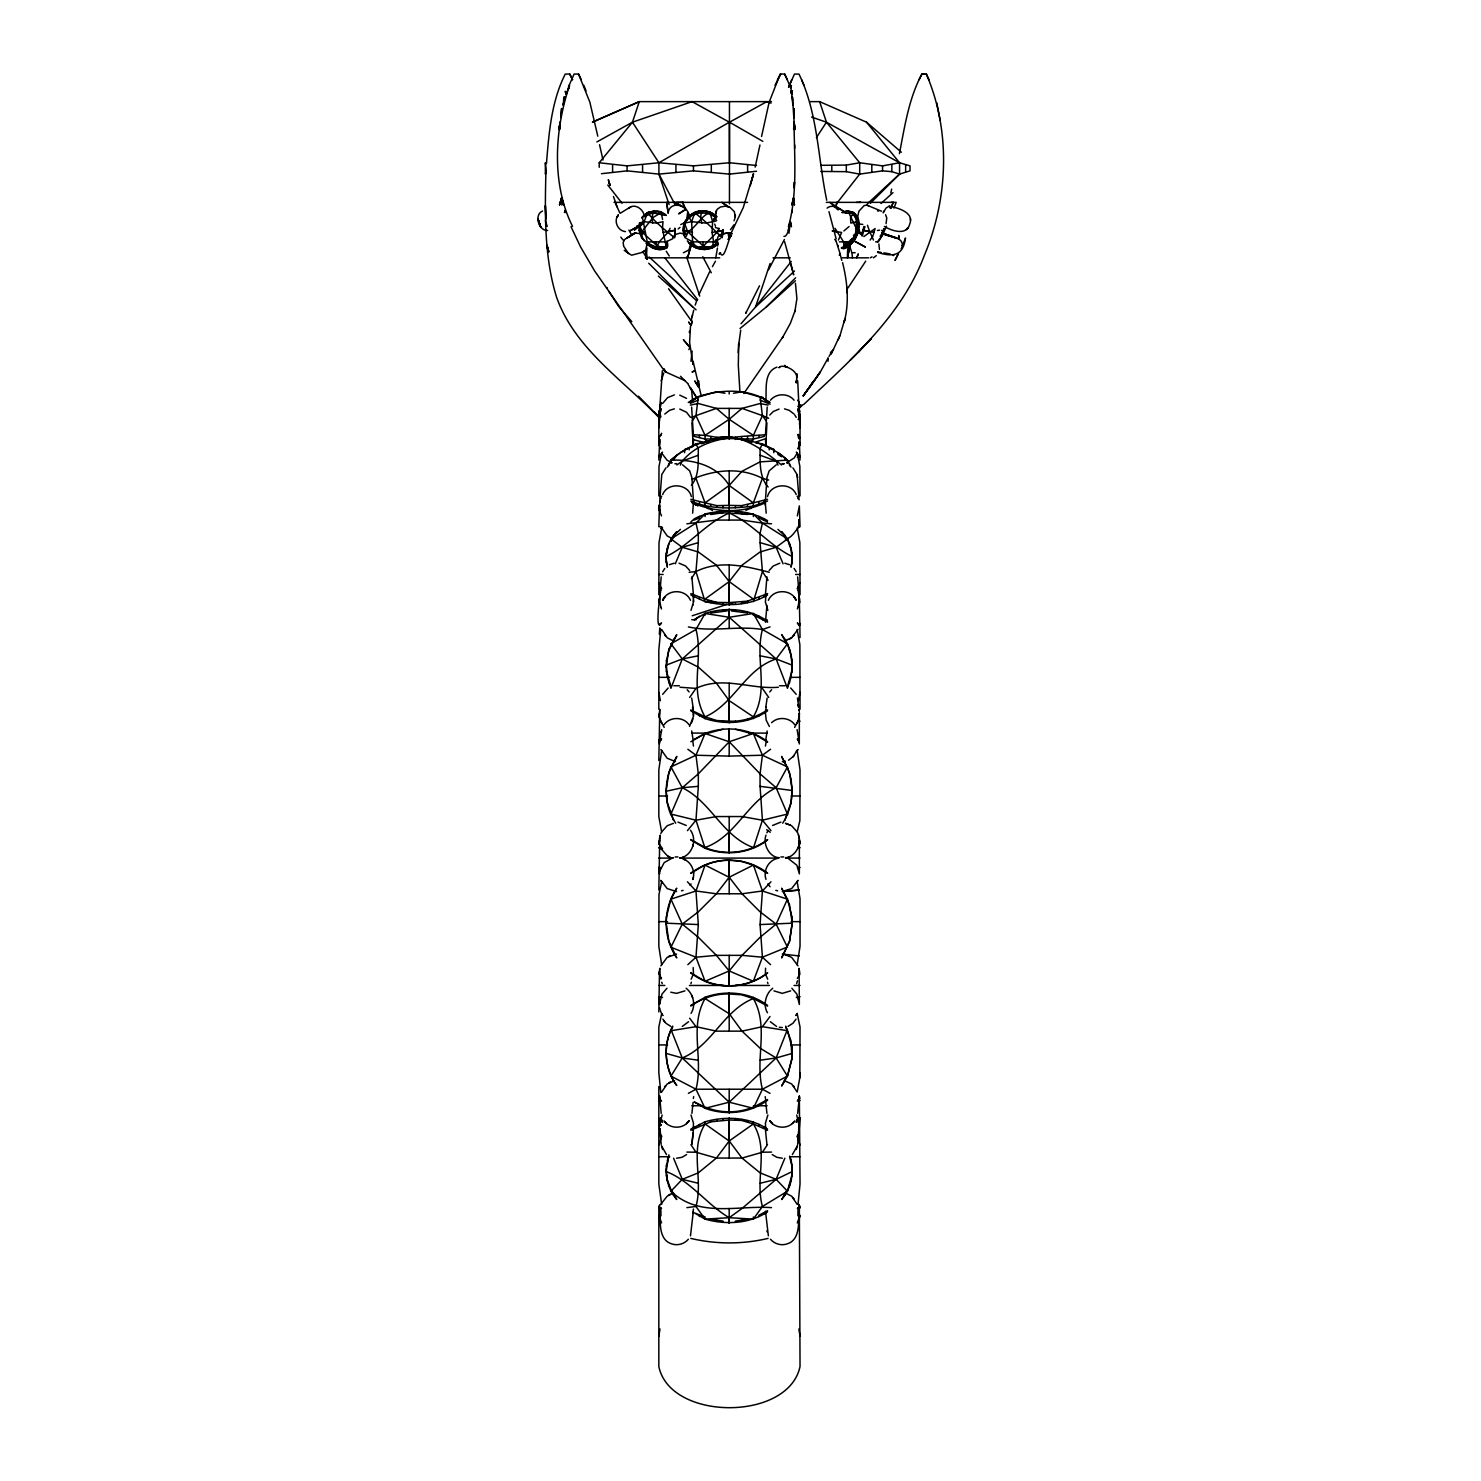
<?xml version="1.0" encoding="UTF-8"?>
<svg xmlns="http://www.w3.org/2000/svg" width="1481" height="1481" viewBox="0 0 1481 1481"><rect width="100%" height="100%" fill="white"/><g stroke="black" fill="none" stroke-linecap="round" stroke-linejoin="round"><path stroke-width="1.5" d="M680.445 452.538L695.977 443.856L698.329 448.595C697.995 460.98 699.754 475.16 691.423 485.305M767.565 621.242C749.571 608.413 725.69 606.766 705.049 613.486L695.977 629.499C703.734 658.712 689.035 689.331 705.049 716.86L705.049 718.6C725.709 725.283 749.571 723.672 767.565 710.824M767.565 520.646C748.757 509.538 725.857 509.149 705.049 514L695.977 523.071L698.329 533.308L698.329 542.638L695.977 571.555L705.049 601.656C725.857 606.47 748.757 606.136 767.565 594.992M767.565 1129.077C749.201 1116.97 725.783 1115.971 705.049 1121.783L705.049 1123.949C689.183 1149.922 703.586 1178.895 695.977 1206.46L705.049 1219.122C725.783 1224.972 749.201 1223.935 767.565 1211.865M767.565 1005.395C749.867 992.048 725.616 989.863 705.049 997.287L705.049 998.546C688.887 1027.092 703.864 1058.896 695.977 1089.22L705.049 1108.306C725.616 1115.748 749.867 1113.545 767.565 1100.198M767.565 873.161C750.256 859.461 724.931 856.185 705.049 865.089L695.977 890.988L698.329 924.57L695.977 957.207L705.049 981.274C725.449 989.715 750.182 986.698 767.565 972.943M767.565 741.777C750.071 728.134 725.523 725.449 705.049 733.484L695.977 755.236L698.329 773.841L698.329 786.337L695.977 820.215L705.049 848.261C725.523 856.277 750.071 853.611 767.565 839.968M729.189 722.876L729.189 683.204M729.189 605.174L729.189 565.187M686.869 523.811L716.397 520.09L729.189 520.072L729.189 471.254M686.869 1152.088L695.977 1152.218L716.397 1158.068L729.189 1158.049L729.189 1117.84M672.707 1026.111C662.599 1044.623 664.599 1068.412 676.761 1085.499C665.784 1072.114 662.562 1047.937 670.93 1030.72L695.977 1026.666L716.397 1031.146L729.189 1031.146L729.189 992.751M753.348 718.6L753.348 716.86C769.361 689.331 754.662 658.712 762.419 629.499L753.348 613.486L729.226 617.262L705.049 613.486L694.145 619.891L699.439 616.189M753.348 601.656L762.419 571.555L760.068 542.638L760.068 533.308L762.419 523.071L753.348 514C733.836 514.629 711.935 508.594 694.145 518.961L690.831 522.015M768.102 487.045C758.846 476.549 760.253 461.702 760.068 448.595L762.419 443.856L773.804 449.502L773.804 452.723M703.179 1106.288L694.145 1101.901L705.049 1108.306L729.17 1102.197L753.348 1108.306L762.419 1089.22C754.532 1058.896 769.509 1027.092 753.348 998.546L753.348 997.287M666.154 922.922L668.857 941.213L676.761 957.911C662.636 937.473 662.766 908.686 676.761 888.193L670.93 899.152L682.26 924.107L698.329 937.306L716.397 955.356L729.17 970.944L753.348 981.274L762.419 957.207L760.068 924.57L762.419 890.988L753.348 864.83M753.348 848.261L762.419 820.215L760.068 786.337L760.068 773.841L762.419 755.236L753.348 733.484L729.226 741.759L698.329 773.841L682.26 787.725L670.93 814.069L673.577 820.159L667.357 802.702L666.154 790.484L668.857 772.767L676.761 756.439M705.049 1219.122L705.049 1216.956L694.145 1212.809L705.049 1219.122L729.17 1217.697L753.348 1219.122L762.419 1206.46C754.81 1178.895 769.213 1149.922 753.348 1123.949L753.348 1121.783M770.12 402.499C749.442 388.133 721.34 389.003 698.329 396.63L695.977 415.624L692.182 420.974M729.448 203.897L729.522 122.201L766.843 101.634L771.101 103.096M729.189 439.209L729.189 408.386M670.93 814.846C664.451 799.629 664.913 782.098 670.93 766.899L695.977 755.236L729.189 756.106L729.189 728.763L729.226 741.759L760.068 773.841L776.137 787.725L787.448 814.069L784.819 820.159L791.039 802.702L792.242 790.484L789.54 772.767L781.635 756.439M670.93 899.152L695.977 890.988L716.397 893.784L729.189 893.765L729.189 860.035M729.189 852.982L729.189 816.549M792.242 922.922L789.54 941.213L781.635 957.911L789.54 941.361L792.242 923.181L789.54 904.761L781.635 888.193L787.448 899.152L776.137 924.107L760.068 937.306L742 955.356L729.17 970.944L729.189 986.087L729.189 955.356M670.93 1029.443L682.26 1057.952L729.17 1102.197L729.189 1112.842L729.189 1089.331M766.214 420.974L762.419 415.624L760.068 396.63L769.009 402.203M760.068 655.805L776.137 658.952L787.448 688.295L791.039 677.298L792.242 665.173L776.137 658.952L729.226 617.262L729.189 609.209L729.17 617.262L682.26 658.952L666.154 665.173L667.357 677.298L670.93 688.295L682.26 658.952L698.329 655.805M668.857 1154.902L666.154 1171.545C690.924 1181.135 706.567 1204.312 729.17 1217.697L729.189 1223.065L729.189 1208.515M799.462 423.048L800.036 427.694L797.704 380.895M666.95 241.273C670.912 251.122 658.379 250.345 652.862 248.123L641.588 237.775L639.107 230.425L639.366 223.094L642.698 239.385M640.958 222.613L644.179 221.687L656.398 223.094L663.044 221.687L662.377 228.574L666.561 248.123L657.305 246.05L652.862 248.123L646.419 243.976L647.234 241.884L642.31 216.874L647.493 212.727C655.565 222.372 664.784 230.055 674.688 237.775L674.984 228.241M701.846 223.094C697.255 206.433 708.714 210.154 716.823 216.485L713.342 219.058M797.907 1215.808L798.018 1208.033L799.351 1206.626L800.036 1366.463C788.67 1421.445 670.19 1421.408 658.823 1366.463L658.823 1208.033L659.785 1204.645M852.075 211.802C860.35 215.523 860.424 226.834 857.277 234.072C855.629 238.867 852.519 243.328 848.354 246.253C844.836 249.326 839.32 249.715 846.503 247.031C861.923 240.755 864.238 204.804 842.115 212.338M687.314 240.811C693.589 250.641 709.621 252.64 718.007 243.976L713.62 241.884L692.627 241.884L685.185 237.775C678.761 225.76 689.017 210.246 702.457 210.894M722.598 230.092C719.655 237.886 728.708 230.277 732.317 233.794M734.058 220.743L735.298 217.022L734.335 211.672L729.985 207.321L725.412 206.118L720.414 207.025L717.045 209.413L714.768 216.67L707.807 213.449L700.532 212.783L692.108 215.263L686.518 220.336L687.462 218.67M715.73 239.774L718.174 243.606L711.75 248.123L703.327 246.05L696.496 248.123L692.627 241.884L691.627 221.687L694.904 212.338M718.748 235.127L722.191 237.386L723.357 230.055M693.015 364.382L693.071 361.29L701.272 396.056M690.461 326.616L689.609 342.426L693.015 364.326M842.152 212.616C847.91 209.136 855.999 212.672 857.129 219.225L858.943 211.172L864.108 205.618L866.866 205.119L881.565 211.228M715.638 217.041L715.841 211.061M735.298 217.022L735.335 215.226M658.823 1118.062L659.489 1126.578L662.118 1114.971M800.036 637.533L799.351 598.602L798.074 607.006M793.816 117.721L794.112 108.576C793.205 147.804 798.925 188.476 788.466 226.76L790.354 221.761L791.428 226.76L790.41 221.761M799.314 743.98L799.351 713.009L798.389 720.173L794.649 727.375M659.748 870.939L659.489 873.901L658.823 867.44L660.97 867.736L658.823 867.44M799.351 713.009L799.222 716.249M800.036 1118.062L798.037 1118.229L796.334 1122.265L798.018 1118.174L800.036 1118.062L799.351 1126.578L796.704 1114.971M652.769 223.094C649.955 209.487 657.934 208.414 666.117 215.226M799.351 598.602L799.018 603.063L799.092 595.269L799.87 602.6M788.725 858.869L796.871 865.256L799.351 873.901L799.351 840.505C799.999 848.613 792.446 857.851 785.467 857.684M784.319 1080.649L791.65 1083.962L797.167 1092.034L799.833 1077.687L800.036 1027.018L797.167 1013.633L795.889 1015.485M799.833 1077.687L800.036 1072.614M791.854 988.253L796.871 994.103L799.351 1004.451L799.092 968.37L799.87 974.294L797.333 978.423M690.998 610.357L693.478 602.027L693.182 595.029M689.554 726.393L693.478 716.249L692.534 707.159M659.156 424.362L658.823 427.694L659.378 423.048M794.186 187.735L794.445 182.107L794.186 187.791M661.97 723.709L659.008 716.785L659.785 709.343L658.823 760.531M693.478 602.027L693.571 599.768M799.351 410.57L800.036 416.735M797.333 515.925L799.351 505.873L800.036 526.736L798.037 526.736M799.222 843.374L799.351 840.505M799.092 1207.274L798.777 1213.513L799.018 1207.367M659.785 407.96L662.34 370.731M660.767 448.947L659.008 445.078L659.785 439.357L658.823 460.036M666.45 916.85L666.154 923.181L698.329 924.57M693.515 715.471L693.571 714.083M786.578 1076.706L781.635 1086.054L787.448 1076.132L791.946 1058.952L791.039 1040.958L785.689 1026.111M659.545 743.98L658.823 739.852M765.844 401.184C766.843 390.206 763.233 372.009 776.988 367.14M788.966 233.258L790.354 221.761M787.448 814.846L791.039 803.054L792.242 790.484L760.068 786.337M666.154 666.913L668.857 649.307L676.761 634.59L668.857 650.326L666.45 661.081M791.946 672.004C793.261 658.823 789.947 645.031 781.635 634.59L786.578 643.754M646.938 247.919L646.401 257.824L645.568 250.196L647.345 242.995L658.138 247.975L667.653 246.124M738.204 352.608L738.741 343.407L738.297 365.252L739.871 390.873M765.492 434.692L767.214 407.016M791.946 1058.952L792.242 1052.158M786.578 1190.724L781.635 1199.536C791.743 1188.04 794.76 1171.064 790.039 1156.587M666.45 1164.807C665.117 1177.136 668.431 1190.169 676.761 1199.536L670.93 1189.058L670.93 1191.224C699.013 1218.085 737.464 1205.201 771.527 1207.644M738.741 343.407L738.63 345.184L740.722 330.152M667.357 567.334C664.191 554.912 667.468 540.732 676.761 531.679L670.93 541.509L670.93 538.936L695.977 523.071M666.45 660.082L666.45 672.004M692.164 351.164L690.961 361.29M791.039 567.334C794.186 554.912 790.947 540.75 781.635 531.679L786.578 539.973M800.036 692.275L798.444 700.68M658.823 416.735L659.545 410.033L659.008 413.44M659.785 499.838L661.766 474.568L665.95 467.811M849.816 244.828L847.502 257.824L850.298 243.069L841.819 248.345M545.915 171.018C544.934 213.079 543.99 256.546 556.56 297.144C573.739 345.943 618.355 376.84 653.51 411.996M659.545 1125.504L659.489 1126.541L659.008 1122.635L660.97 1124.931L659.008 1122.635M765.492 499.838L766.88 478.493M791.946 1176.118L792.242 1169.361M799.018 417.364L799.351 415.143L800.036 419.419L798.037 419.345M799.222 973.924L799.351 971.703L799.018 974.591M693.349 877.437L692.867 879.473C695.57 871.328 691.312 861.664 682.982 858.869L686.11 860.424M856.777 216.485L855.685 232.461L852.39 241.884L850.483 243.606M658.823 425.343L660.359 414.402M658.823 1336.251L659.989 1329.012M693.349 1211.273L690.479 1235.839M792.539 102.8L792.465 97.005L793.816 117.499M692.534 502.8C715.323 512.833 742.647 513.611 765.473 502.633L765.233 504.965M799.092 1211.273C798.166 1221.844 800.703 1239.653 787.189 1243.873C781.339 1245.984 774.452 1243.929 770.472 1239.245M666.45 552.58L666.154 559.115M693.071 1213.513L693.404 1209.051M791.946 563.058L792.242 556.541C768.972 545.378 752.996 523.534 729.226 513C705.4 523.496 689.443 545.378 666.154 556.541L666.45 563.058M660.285 592.955L660.489 592.141C659.6 597.528 654.713 633.849 661.507 622.909L660.767 623.482M798.352 406.646L799.018 402.036L797.648 400.185M800.036 623.408L799.351 625.926L797.333 622.909L798.389 623.742M642.68 223.909L629.925 230.869L640.088 225.316L641.236 233.887L640.051 226.537L641.995 224.279L640.255 225.242M879.436 249.4L878.881 243.939M799.222 416.827L799.351 415.143M659.785 593.992L661.192 576.868M661.507 515.925L659.008 509.723L659.545 504.614L658.823 526.736L661.507 526.681M765.492 593.992L766.936 576.868M798.777 1102.456L799.351 1096.81L800.036 1184.004L798.037 1204.238M546.452 163.595C548.951 133.216 551.247 101.745 565.242 74.087L569.741 74.05L572.536 79.696L569.741 74.05M659.545 504.614L659.008 509.723L659.489 505.873L660.322 512.593L659.73 509.668M765.492 622.168L766.936 605.414M799.314 1127.652L797.648 1144.387M658.823 419.419L659.489 415.143L659.86 417.364M672.837 237.589L675.225 234.535L675.058 229.962M658.823 1145.072L661.674 1136.39M673.503 857.666C667.135 859.535 663.34 848.761 658.823 847.706L662.507 848.65L659.008 843.8L659.785 836.876L658.823 890.062M693.645 1096.588L693.386 1098.495M756.143 441.949L765.473 438.728L765.77 446.225L766.936 422.844M769.361 726.468L766.195 720.173L765.288 711.676M799.425 1126.8L798.389 1133.002M710.158 212.338C700.532 216.17 696.792 226.871 687.758 231.777C684.574 246.013 681.279 225.242 685.351 221.095M765.362 503.614L766.195 513.167M685.24 221.317L689.887 215.541L694.737 212.727C704.345 220.465 713.49 228.963 722.025 237.775L723.191 230.425L712.065 232.461L713.62 241.884L711.75 248.123M798.944 1131.54L799.259 1128.429M644.124 240.811L640.384 233.905L639.255 226.408L639.885 222.705L644.068 222.742M675.132 235.923L674.688 228.463M689.35 332.596L689.443 331.189M693.349 1130.373L691.905 1144.387L693.071 1133.095M800.036 582.625L797.167 588.753M852.316 257.824C852.834 252.418 846.965 235.738 847.502 257.824L849.853 244.717M797.648 1113.36L799.092 1099.735M691.905 1113.36L693.071 1102.456M765.196 712.472L766.343 707.066M883.139 212.875L886.027 208.043L889.192 206.155C897.375 207.729 914.814 212.283 909.63 224.372C906.502 236.09 891.377 230.666 884.379 226.463M659.545 838.968L660.285 835.173L659.785 836.913M796.704 380.08L796.334 382.95L797.074 373.897L796.871 377.692C796.778 369.01 782.912 364.844 780.098 366.696L779.08 367.64L780.098 366.696M798.037 965.853L797.167 964.742L800.036 946.322L800.036 898.782L797.167 881.732L798.037 880.362L791.65 888.581L782.301 891.581M661.137 380.895L663.784 372.953M659.008 716.785L659.489 713.009M791.891 212.579L792.168 210.432M798.074 456.944L800.036 457.018L798.018 456.963L800.036 457.018L799.351 454.926L797.333 457.407M765.566 968.167L765.399 973.924L767.713 979.2M799.351 1126.541L799.222 1123.209M702.179 441.949L693.182 439.635M862.349 235.923L864.811 226.574L861.183 234.59M659.008 445.078L659.489 441.616L659.619 444.578M765.807 707.196L767.139 698.051M666.45 916.998L670.93 898.893M861.757 235.701L863.886 226.537M661.192 732.317L661.748 729.615M686.018 234.405C676.465 217.985 704.586 202.323 716.656 216.874L712.62 221.687L712.065 232.461M886.49 226.149L882.435 235.312L881.695 232.721C886.767 236.664 903.614 235.812 902.318 246.235L905.502 237.997C903.077 256.602 892.34 256.935 877.622 252.418M660.063 739.685L661.396 730.966M765.807 739.685L767.139 730.966M670.93 1074.854L670.93 1076.132L695.977 1089.22L762.419 1089.22L787.448 1076.132L791.946 1058.212M658.823 438.209L661.674 433.267M844.873 247.753L855.851 237.775L857.869 231.795L859.258 223.094L857.092 221.687L853.075 212.338M799.351 454.926L799.129 455.852M693.441 746.054L692.812 740.852M902.318 246.235L902.503 244.994M787.448 686.555L791.946 670.986M692.664 513.167L693.404 502.874M715.767 257.824L717.452 248.086M666.45 1166.065L668.857 1156.161M762.419 1206.46L787.448 1191.224L791.946 1174.859M722.302 233.998L722.895 229.999M664.469 215.263L652.825 212.801L644.42 216.541L647.086 213.375L653.232 211.357L658.471 211.709L664.895 214.393L657.805 211.524L649.159 212.005L647.493 212.727L644.179 221.687M766.936 477.623L769.157 470.865L776.285 464.812M717.359 238.737L717.748 246.031M761.567 136.456L769.157 102.189L780.228 74.05L784.689 74.087L789.799 85.491M692.941 604.748L692.849 605.248M666.45 554.079L668.857 543.731M791.039 566.205L791.946 561.558M899.411 153.672C904.724 126.626 908.705 98.653 921.885 74.05L926.347 74.087C950.95 131.031 948.192 198.547 924.366 255.38C901.189 317.008 849.983 360.716 803.517 404.665M759.957 145.027L755.143 167.112M788.558 87.323C791.187 80.881 792.168 100.393 792.168 97.005L792.539 100.541M679.723 857.684L680.26 858.091C692.238 855.648 697.514 839.82 690.479 830.249M662.507 997.491L658.823 996.694L659.489 1004.451L661.97 994.103L666.987 988.253M693.386 445.041L693.404 439.098M692.941 718.822L691.59 722.802M572.536 226.389C551.136 183.607 554.727 129.199 569.537 85.509L568.186 89.619L568.778 85.509L569.315 87.768M890.803 193.011L891.655 189.087M692.664 846.762L693.108 844.873M692.108 316.712L693.719 310.177M691.201 320.674L692.479 315.083M563.428 103.726L563.798 97.005L564.242 100.578M800.036 460.036L799.351 441.616L798.389 448.206M660.193 593.492L659.008 602.6L659.489 598.602L660.804 607.062M793.501 197.991L794.445 205.119L793.501 198.047L791.817 205.119L793.538 197.88M794.853 311.788L796.908 298.551L795.427 283.241M659.619 1123.209L660.97 1124.931M798.24 448.539C800.258 446.725 798.777 437.191 799.87 445.078L798.074 448.947M730.559 234.257L743.277 207.562L753.496 173.703M660.804 629.332L658.823 649.974L658.823 709.251M797.481 980.792L796.63 983.606M856.555 231.869L857.925 223.242L856.888 221.113M667.283 247.179L661.6 248.678L655.546 247.975L648.826 244.513L648.363 242.125M751.811 180.164L753.459 173.943L750.293 185.81M765.973 835.191C762.585 844.633 769.768 857.629 779.247 857.666M659.619 871.346L664.191 862.608L671.615 858.425M788.262 230.296C790.576 219.484 788.225 237.626 783.93 236.349M796.63 380.376L796.019 382.431M790.724 88.212L791.446 85.509M660.804 749.627L661.674 750.478L658.823 769.898L658.823 816.568L661.674 831.933L660.804 833.544M563.632 204.915L561.651 197.954L559.559 204.915L561.614 197.843L563.632 204.915L561.651 198.01M559.559 204.915L561.614 197.806L561.854 205.119M668.19 212.579C670.504 199.472 689.628 205.692 689.276 217.244L687.554 212.986L686.684 220.04M870.125 240.033L872.809 236.368L875.104 228.574L863.83 236.571M795.223 310.288L790.354 323.358L782.375 337.853L783.19 336.502L743.814 393.502M886.064 223.631L886.767 217.985L885.601 214.726M599.213 167.297L599.213 162.762L632.443 122.201L639.292 101.634L771.434 101.634M687.054 219.54L687.702 218.318M659.823 416.161L659.008 417.438L653.306 411.662M720.247 252.918C724.339 262.526 728.689 236.571 731.41 235.164M770.12 263.414L755.532 306.993L741.037 323.747M765.436 746.091L766.343 740.222M695.218 305.105L696.977 299.921M796.223 1149.497L797.481 1145.628L792.372 1154.588M788.836 86.676L794.482 74.05L798.981 74.087C818.049 113.371 817.901 158.189 826.731 200.268M690.886 983.606L691.386 982.199M660.489 406.238L658.823 414.143L658.823 444.837M788.836 86.62L791.724 79.733M797.333 608.95L798 607.136M660.804 498.764L661.174 497.764M749.978 508.816L753.348 506.113L753.348 502.874L762.419 478.326L768.676 480.029M798.981 1220.103L800.036 1215.327L797.296 1222.936M798.037 629.332L791.65 637.737L784.319 641.088M659.008 1207.274L659.545 1205.756L659.008 1207.274L660.767 1207.996M660.804 1204.238L667.19 1196.204L673.448 1192.983M692.479 399.648L691.664 390.743L687.999 383.857M893.969 208.099L896.153 202.36L826.268 202.36M660.804 435.562L661.174 434.581M853.426 235.238L858.036 233.258L861.757 233.757L860.239 233.258M798.037 528.365C795.019 530.827 791.595 538.418 785.43 539.047M660.804 590.993L661.174 590.049M797.296 1136.094L798.037 1134.205M746.202 312.102L745.702 313.38L759.512 285.796M662.951 1015.485L661.674 1013.633L658.823 1027.018L658.823 1072.614L660.804 1092.552M717.619 237.867L718.266 236.386M831.193 354.163L840.208 334.854L844.985 318.582L844.077 322.451C849.465 302.865 847.428 282.149 842.596 262.674M901.873 247.401L901.17 248.752M661.674 1092.034L667.19 1083.962L674.558 1080.649M569.037 85.546L574.091 74.087L578.553 74.05L589.827 102.096L597.787 136.178M839.912 335.595L838.265 339.741M784.837 1158.198L776.137 1179.339L742 1208.496L729.226 1217.697M698.921 294.645L709.547 271.949M787.448 1029.443L776.137 1057.952L729.226 1102.197M675.299 563.817L682.26 547.304L698.329 542.638M767.51 496.579C770.805 483.398 791.261 481.936 796.223 494.598M796.334 1122.265L798.074 1118.192L798.389 1119.136M660.804 965.853L667.19 957.355L676.558 954.079M775.007 85.343L780.635 74.087L777.469 79.696M711.917 247.753L704.197 249.586L703.327 246.05L717.47 231.795L719.007 228.296M659.73 742.425L660.767 739.982M667.357 467.144L670.93 460.128L679.205 453.482M796.834 723.709L798.074 720.951L800.036 721.21L798.037 721.062M666.154 241.644L667.079 247.753L659.934 249.586L657.305 246.05L659.23 241.847L668.486 231.795L670.078 228.296M702.772 241.847L703.327 246.05L687.758 231.795L684.444 223.094L685.777 221.761M688.646 216.485L691.627 221.687L705.882 223.094L712.62 221.687L709.973 212.727M692.534 232.461L683.463 230.055M694.737 212.727L696.681 211.802M696.588 212.005L698.551 211.357M698.477 211.524L700.476 211.061M700.383 211.283L704.364 211.061M688.572 242.292L689.813 243.976L692.627 241.884M693.015 246.253L689.998 243.606M694.719 247.253L693.089 246.087M696.496 248.123L704.364 249.197M751.33 442.93L753.348 439.024L753.348 435.377L762.419 415.624L768.676 418.253M883.454 212.264L884.009 211.024M734.095 224.686L730.466 229.685M797.167 1013.633L796.334 1015.448L797.296 1013.393M670.93 767.676L676.761 756.772M680.371 465.09L682.26 461.091C703.66 436.229 735.002 437.247 764.252 434.803L764.252 436.414L753.348 439.024L741.537 438.95L741.537 437.339M684.944 223.242L685.536 221.965M799.222 1098.254L797.333 1101.179M670.93 1030.72L672.707 1027.036M784.393 239.515L768.583 269.727M662.618 494.598C667.598 481.991 688.054 483.324 691.368 496.579M787.448 946.97L762.419 957.207L742 955.356L716.397 955.356L695.977 957.207L670.93 947.229L682.26 924.107L698.329 911.833L716.397 893.784L729.17 877.252L753.348 865.089L767.565 873.309M919.09 79.659L921.885 74.05M898.412 253.603L895.005 260.415L898.449 253.566M891.414 202.286L892.562 202.36M828.046 358.124L820.715 371.305L803.22 395.927L812.865 381.931M691.016 1013.393C696.163 1005.451 693.404 993.936 686.11 988.253M660.767 1118.303L662.507 1122.265L660.767 1118.192M693.145 1130.336L693.478 1123.209L690.998 1114.971M661.674 831.933L667.19 825.75L673.448 823.325M546.285 215.874L545.508 221.076L547.23 226.389M872.013 256.824L870.365 257.824M797.907 867.736L800.036 867.44L798.037 867.57M729.189 756.106L762.419 755.236L787.448 766.899L776.137 787.725C746.961 801.962 736.038 836.543 705.049 847.502L690.831 839.56M766.88 832.785L768.195 830.489M643.106 251.955L647.308 259.101L645.568 250.196L642.236 252.418L645.198 250.493M686.758 219.966L687.628 218.466M712.435 266.636L715.471 261.193M662.655 694.348L668.153 687.999M845.67 248.123L843.874 246.05L854.778 236.368L857.832 230.055M855.685 232.461L858.647 230.425M865.719 261.156L847.91 288.055M829.045 356.384L832.1 351.164M796 1019.187L792.964 1023.241L788.059 1026.407M660.47 623.742L659.619 624.963M782.69 823.214L784.819 819.715M691.127 979.2L693.478 973.924L693.182 967.574M662.655 571.759L664.765 568.445M768.361 600.305C773.267 588.809 791.335 588.827 796.223 600.305L794.112 596.991L795.427 599.027M798.037 847.521L800.036 847.706L798.037 847.539M662.618 403.424L667.598 397.63L674.355 394.909M852.39 241.884L846.484 241.847L843.874 246.05L843.578 241.847L835.006 228.296M765.973 594.362L765.399 602.027L767.88 610.357M618.299 215.023L617.022 217.078L618.299 215.023C613.227 220.965 617.91 231.073 625.519 231.61M838.45 240.033L841.634 232.461L832.137 230.888L836.506 231.777M670.93 1076.132L682.26 1057.952C712.509 1045.456 723.08 1010.616 753.348 998.546L767.565 1006.062M662.655 600.305L664.765 596.991L662.655 600.305C667.524 588.827 685.592 588.827 690.479 600.305M815.013 379.876L803.22 395.927L820.307 372.009L815.698 378.84M691.423 578.571L695.977 571.555C719.655 559.762 745.332 566.057 769.25 572.258M769.157 570.463L773.267 565.983L779.821 563.187M816.383 137.64L826.454 122.201L819.622 101.634L810.44 101.634M688.832 349.59L690.109 347.628L683.463 339.797L690.109 347.628M882.824 232.461L883.972 228.574L881.676 236.368L878.326 241.884L875.623 241.847M729.189 1158.049L742 1158.068L762.419 1152.218L767.473 1144.628M798.24 1100.216L799.87 1098.532L799.425 1096.31M689.646 697.477L695.977 688.406C723.061 675.54 750.886 689.683 778.358 687.24M880.121 236.275L883.287 231.795L881.917 230.425L883.287 231.795L881.676 236.368L877.455 241.847M853.889 212.727L850.501 217.522L850.835 223.094L857.092 221.687M767.88 1114.971L765.399 1123.209L765.862 1130.836M849.076 226.537L843.874 230.962M722.672 233.665L720.747 234.405M769.972 990.863C765.122 996.787 763.4 1006.006 767.454 1012.763M690.831 709.899L705.049 716.86C734.428 704.086 744.962 669.134 776.137 658.952L787.448 643.791L762.419 629.499C737.927 625.482 712.194 632.257 688.387 626.907M787.448 1076.132L776.137 1057.952L760.068 1048.196L742 1031.146L729.226 1013.689L729.189 994.01C715.545 993.436 701.92 998.324 690.831 1006.062M641.754 217.966L648.03 212.338L654.658 210.894M767.565 709.899C756.291 717.137 742.759 721.95 729.189 721.136L729.189 700.606L716.397 683.204L698.329 667.135L682.26 658.952L670.93 643.791L695.977 629.499M729.189 1031.146L742 1031.146L762.419 1026.666L770.009 1016.521M767.565 1130.244L753.348 1123.949L729.226 1140.962L716.397 1158.068L698.329 1172.841L682.26 1179.339L670.93 1191.224M787.448 1191.224L776.137 1179.339L760.068 1172.841L742 1158.068L729.226 1140.962L729.189 1120.025L710.861 1121.802L690.831 1130.244M661.563 453.279L662.507 452.131L660.804 454.223M660.767 977.256L660.97 978.774C658.082 973.887 661.174 960.558 659.008 974.294L659.489 971.703L658.823 1011.912M769.768 415.05L773.304 411.514L779.08 409.071M787.448 947.229L776.137 924.107L760.068 911.833L742 893.784L729.226 877.252L729.189 860.294C715.434 860.165 701.846 864.997 690.831 873.161M690.831 593.603L705.049 599.083L729.17 581.607L742 565.187L760.068 551.969L776.137 547.304L787.448 538.936L762.419 523.071L742 520.09L729.189 520.072M767.565 593.603L747.535 601.138L729.189 602.6L729.189 581.589L716.397 565.187L698.329 551.969L682.26 547.304L670.93 538.936M690.053 885.194L691.016 883.99M791.206 261.489L755.532 306.993L794.501 271.042M836.858 203.23L859.702 174.11L859.702 162.762L826.454 122.201L811.551 117.055M750.515 442.597L753.348 439.024M644.827 250.9L642.236 252.418M687.443 830.637L695.977 820.215L716.397 816.549L742 816.549L762.419 820.215L787.448 814.069M769.768 691.905L771.62 689.739M688.535 1021.742L682.315 1026.407M664.025 724.82C669.727 716.452 683.389 716.434 689.072 724.82M690.831 499.301L705.049 502.874L729.17 485.472L742 471.254L760.068 461.868L787.448 460.128L791.039 467.144M753.348 502.874L741.537 505.632L729.189 505.373L729.17 485.472L753.348 502.874L767.565 499.301M867.107 343L871.272 338.427L858.406 352.071L871.272 338.483M769.768 1120.821L772.249 1123.542L769.768 1120.821C775.174 1128.837 788.262 1129.448 794.112 1121.635M792.372 1123.542L794.853 1120.821M729.189 893.765L742 893.784L762.419 890.988L770.953 881.806M688.369 1121.635C682.519 1129.411 669.412 1128.892 664.025 1120.821M793.168 636.127L794.316 634.905M639.625 230.055L641.791 231.777L652.973 217.522L661.729 212.338M800.055 404.961L798.352 406.775L800.055 404.961L798.888 404.498M719.933 253.232L719.137 254.066L720.544 252.751M664.636 1086.628L665.672 1085.554M794.038 755.847L788.595 760.216M628.592 208.506C634.479 202.416 643.939 209.45 644.42 216.541M627.37 237.719L634.331 233.091L640.699 233.591M664.765 414.069L669.505 410.348L674.355 408.867M770.509 400.185C776.266 393.02 788.318 393.02 794.075 400.185M799.87 411.477L798.944 408.423M850.131 360.253L858.573 351.849M797.667 749.96L796.334 751.237L798.037 749.627M792.835 757.05L797.167 750.441L800.036 769.898L799.87 820.604L797.167 831.933L791.65 825.75L785.43 823.325L790.243 825.047M688.369 1239.245C684.407 1243.966 677.483 1245.965 671.652 1243.873C658.156 1239.616 660.711 1221.973 659.785 1211.273M739.982 328.541L766.325 306.993L795.575 277.817M870.31 203.286L899.559 174.11L910.019 170.852L910.019 165.872L899.559 162.762L826.454 122.201M850.298 243.069L841.282 247.975M876.326 255.676L873.42 257.824M830.489 352.552L833.544 349.59M770.638 990.234L772.73 988.253M676.761 532.808L680.445 529.365M867.366 203.804L899.559 174.11L899.559 162.762L866.533 122.183L819.622 101.634M687.85 964.649L695.977 957.207M717.156 243.847C711.695 248.975 703.253 249.974 696.44 247.179A25.973 23.715 26 0 1 692.608 245.05L690.924 243.365L698.662 247.346L705.956 247.975L712.805 245.994L717.008 243.143M639.588 225.482L634.368 230.092L639.977 225.39M766.325 306.993L795.427 280.724M881.01 203.471L892.987 192.641M680.001 227.408L678.15 228.944M691.09 401.999L698.329 396.63L689.387 402.203M684.703 222.687L680.742 224.575M691.812 417.383L695.977 415.624L705.049 435.377L716.86 437.339L716.86 438.95L705.049 439.024L694.145 436.414L694.145 434.803L705.049 435.377L729.17 419.327L742 408.386L760.068 403.517L768.102 405.091M771.62 722.691C778.043 716.323 789.669 717.378 794.853 724.82M855.481 234.998L858.036 233.258M659.73 974.276L660.063 975.664M690.831 873.309L705.049 864.83M767.565 972.813C745.795 990.123 712.731 989.974 690.831 972.943M762.419 755.236L770.546 749.256M705.049 847.502C725.32 856.185 750.034 852.852 767.565 839.56M646.938 243.606C643.032 241.033 655.842 251.344 660.452 249.197M662.97 232.461L675.484 230.055M686.592 1154.588L681.982 1157.309L676.558 1158.235M676.891 464.941L682.26 461.091L698.329 455.222M690.831 741.777L705.049 733.484L729.17 741.759M755.217 1106.288L767.565 1099.531M772.564 825.472L780.894 822.085M846.558 246.124L847.373 245.55L843.263 247.753M827.064 208.099C833.322 202.99 841.078 210.154 846.336 213.079L829.878 202.36L838.153 209.95M690.831 1005.395L705.049 997.287M668.597 1195.26L670.245 1194.149M789.095 639.44L791.65 637.737M855.166 252.696L852.982 252.751M668.875 1082.87L670.245 1081.963M670.93 463.349L670.93 460.128C702.846 431.341 755.551 431.341 787.448 460.128L787.448 463.349M758.938 1216.512L758.938 1215.253L767.565 1210.699M688.276 402.499L695.977 397.741L716.397 391.762L724.912 393.261M620.039 213.375L631.11 206.581M668.597 956.504L670.245 955.504M626.37 238.367L635.849 232.721L624.686 239.441L623.149 242.403L623.649 246.235L628.222 253.121L631.609 255.213L642.439 252.325M745.924 510.464L753.348 506.113L767.565 501.022M705.049 733.484L694.145 739.408M599.213 162.762L627.092 165.872L658.915 162.762L729.448 122.145L762.808 141.343M690.831 1129.077L705.049 1121.783M596.88 141.935L632.443 122.201L692.071 101.634L729.374 122.201L729.448 162.762L756.532 165.483M842.93 212.727L847.169 211.283L852.556 212.005M661.544 527.995L662.507 527.477L660.804 528.365M688.387 1093.348L695.977 1089.22M664.562 247.753L667.339 246.29M684.944 990.863L676.558 993.362L670.782 992.214M790.687 990.863L782.301 993.362L773.934 990.863M675.225 234.535L680.168 233.091L684.87 234.294M683.093 890.377L681.501 890.784M713.62 241.884L720.34 238.589M672.966 238.589L666.098 241.884L647.234 241.884M659.73 1000.952L660.063 1003.47L659.008 1000.897M797.333 1208.348L800.036 1208.033L798.037 1207.996M542.546 211.061C533.752 214.597 538.677 231.073 547.618 230.462M669.468 564.705L674.077 563.187M690.831 972.813L705.049 981.274L729.226 970.944M690.294 403.369L698.329 400.074M856.388 202.36L860.887 202.36L859.906 201.842M694.145 520.09L699.439 517.961L699.439 516.462M796.334 997.491L800.036 996.694L798.037 996.806L799.129 1000.952M862.775 224.409L859.036 224.001L857.832 222.261M705.049 1108.306L705.049 1107.029C720.192 1113.397 738.186 1113.397 753.348 1107.029L753.348 1108.306M706.974 733.521L722.987 729.226M785.43 640.958L786.615 640.533M701.309 443.763L705.049 442.393L695.977 443.856M714.027 221.613L716.711 220.65M695.977 415.624L716.397 408.386L742 408.386L762.419 415.624M778.599 858.091L680.26 858.091L682.982 857.258M691.812 479.455C714.194 469.736 739.982 466.867 762.419 478.326M800.036 858.091L785.985 858.091L788.725 857.258M684.592 452.723L684.592 449.502L692.479 446.873M762.419 629.499L770.009 626.907M786.615 462.794L794.316 457.851L797.167 453.149L796.334 452.131L798.037 454.223M680.26 858.091L681.279 857.758M692.164 615.781L726.967 604.359M785.985 858.091L787.022 857.758M694.552 371.213L691.997 372.009L694.552 370.676M820.752 165.317L846.317 165.094L859.702 162.762L882.565 165.872L899.559 162.762M788.595 890.303L785.43 891.284L799.314 890.062L784.152 891.414M676.299 202.36L683.556 202.36M777.395 858.425C768.324 860.442 763.048 870.717 765.973 879.344M760.993 397.593L762.678 397.223M639.44 225.519L636.867 225.853M760.068 1183.282L776.137 1179.339L792.242 1171.545L791.946 1164.807M727.134 610.913L710.861 612.986L710.861 611.986M717.47 231.795L723.191 230.425M855.944 233.757L857.925 233.295M844.985 213.208L851.834 213.32L856.925 218.559M707.233 441.875C735.02 427.75 760.864 448.095 781.505 464.941M735.409 1222.362L735.409 1221.103L747.535 1219.122L747.535 1220.381M879.584 230.129L877.493 230.499M768.084 1238.394C742.796 1244.392 716.064 1244.41 690.794 1238.394M722.987 511.241L722.987 512.722L710.861 514.499L710.861 513M722.358 233.961L728.411 232.721L728.819 237.719M668.486 231.777L674.947 230.425M899.559 174.11L891.858 171.666L882.565 170.852L859.702 174.11L846.317 171.666L820.752 171.444M684.444 223.094L691.627 221.687M690.294 405.091L698.329 403.517L716.397 408.386L729.17 419.327L753.348 435.377M601.453 173.703L627.092 170.852L658.915 174.11L693.441 170.852L729.448 174.11L756.532 171.259M733.484 393.261L742 391.762L746.017 392.928M741.944 602.563L745.554 601.952M760.068 1060.229L776.137 1057.952L792.242 1053.417L791.946 1046.641M753.348 506.113C732.429 508.705 710.584 509.575 690.831 501.022M686.869 1207.644L695.977 1206.46M632.443 122.201L658.915 162.762L693.441 165.872L729.448 162.762M709.436 601.101L705.049 601.656L690.831 594.992M782.301 761.697L785.43 761.364L783.393 761.567M797.167 496.413L800.036 495.82L799.87 466.367L797.296 453.279M683.333 252.788L688.906 249.956L691.22 242.069M716.86 437.339L729.189 436.673L751.163 441.875M689.146 572.258L695.977 571.555M673.818 685.74L679.316 685.74M779.524 685.74L785.06 685.74M698.329 786.337L682.26 787.725L666.154 791.261M695.977 478.326L705.049 502.874L716.86 505.632L729.189 505.373M674.91 463.775L676.558 463.664M646.105 257.398L647.308 259.101L646.197 257.527M798.777 624.371L799.962 624.279L798.777 624.316L799.629 625.463L799.018 624.649M799.092 742.407L797.333 738.945L798.037 739.945M705.049 599.083L716.86 602.415L729.189 602.6M675.188 856.944L677.946 856.944M659.785 417.105L659.489 415.143M780.894 856.944L783.69 856.944M729.152 603.637L732.836 603.508M729.189 1120.025L741.537 1120.414L753.348 1123.949M760.068 924.57L792.242 923.181L791.946 916.85M731.262 610.913L747.535 612.986L747.535 611.986M705.049 716.86L716.86 720.544L729.189 721.136M762.419 1152.218L771.527 1152.088M839.394 241.866L846.484 241.847M614.004 202.36L747.572 202.36M892.858 255.417L893.802 255.435M645.401 257.824L719.71 257.824M773.063 257.824L790.243 257.824M842.43 257.824L868.644 257.824M658.823 574.48L663.173 574.48M795.593 574.48L800.036 574.48M691.701 619.706L696.274 619.706M762.567 619.706L767.139 619.706M658.823 677.335L669.727 677.335M791.15 677.335L800.036 677.335M691.72 733.095L707.714 733.095M748.849 733.095L767.121 733.095M658.823 796L667.542 796M791.15 796L800.036 796M658.823 858.091L672.837 858.091M658.823 921.645L667.542 921.645M791.15 921.645L800.036 921.645M658.823 985.457L664.802 985.457M689.461 985.457L723.728 985.457M735.15 985.457L769.398 985.457M794.038 985.457L800.036 985.457M658.823 1044.938L667.542 1044.938M791.15 1044.938L800.036 1044.938M691.757 1105.752L703.179 1105.752M753.44 1105.752L767.158 1105.752M658.823 1156.735L669.727 1156.735M791.15 1156.735L800.036 1156.735M659.73 1207.274L660.063 1213.513L659.619 1207.2M729.189 994.01L741.537 994.806L753.348 998.546M799.129 1098.55L799.314 1095.847M658.878 624.279L660.063 624.353M923.459 74.05L924.607 74.087M729.189 860.294L741.537 861.424L753.348 865.089M680.038 687.24L695.977 688.406M747.535 513L747.535 514.499L735.409 512.722L735.409 511.241M799.129 417.068L800.036 425.343M762.419 523.071L771.527 523.811M670.93 460.128C693.312 459.443 716.637 464.96 729.17 485.472L729.226 485.472M782.301 1158.235L776.859 1157.309L772.249 1154.588M884.898 234.868L895.153 237.719L881.658 232.721L897.43 238.571M676.558 891.581L667.19 888.581L660.804 880.362L662.507 883.083L661.674 881.732L658.989 894.45L658.823 946.322L661.674 964.742M710.861 1220.381L710.861 1219.122L722.987 1221.103L722.987 1222.362M661.674 750.478L667.19 758.272L675.466 761.567M779.358 1027.259L782.301 1027.555M799.296 955.93L782.301 954.079M661.674 496.413L658.823 495.82L659.008 466.367L661.674 453.149L667.19 460.332L672.226 462.794M704.234 211.357L711.528 213.375L714.768 216.67M751.422 733.521L735.409 729.226M677.946 822.085L686.258 825.472M698.329 1060.229L682.26 1057.952L666.154 1053.417L666.154 1052.158M877.493 210.894L878.566 211.061M755.625 442.763L762.419 443.856M762.419 1026.666L787.448 1030.72L791.946 1047.363M641.032 233.591L642.68 233.85M862.775 230.055L873.957 232.461M712.805 601.952L718.192 602.86M639.107 230.425L645.401 232.461M883.916 252.825L890.377 254.066M571 226.667L580.367 246.531L594.659 271.004L664.895 371.601L684.944 380.654M784.504 408.867L789.262 410.348L794.075 414.069M877.548 251.714L881.288 252.492M679.76 409.071L686.518 412.255L690.479 417.346M863.812 230.425L869.791 231.795L873.457 240.015M784.8 563.187L789.41 564.705M679.057 563.187L685.573 565.983L689.683 570.463M670.93 814.069L695.977 820.215M698.329 1183.282L682.26 1179.339L673.559 1158.198M679.76 395.149L686.518 398.37M777.636 890.803L775.785 890.34M786.615 366.936L787.559 367.214M760.068 542.638L776.137 547.304L783.097 563.817M742 391.836L762.419 397.741L767.306 401.999M683.296 230.425L687.758 231.777M715.397 227.519L719.377 228.777M788.595 955.504L784.319 954.319L791.65 957.355L797.167 964.742M773.804 449.502L769.213 448.002L769.213 449.872M762.419 890.988L787.448 899.152M784.634 74.087L787.355 79.77M866.866 205.119L868.625 205.822M755.217 615.874L767.565 622.168M672.226 538.621L667.19 535.918L661.674 527.921L659.008 542.583L658.823 594.788M673.448 640.958L667.19 637.737L661.674 629.536M760.068 455.222L776.137 461.091L778.025 465.09M785.43 1192.983L791.65 1196.204L797.167 1204.368M728.282 206.655L729.43 207.136M694.83 247.031L696.681 247.753M668.19 856.185L670.115 857.258M767.565 522.015L758.938 517.961L758.938 516.462M760.068 400.074L770.12 404.202M767.565 742.185L753.348 733.484M661.507 1208.348L658.823 1208.033L660.822 1208.033L660.97 1215.808M847.947 210.894L857.869 231.777M690.831 710.824L705.049 718.6M690.831 839.968L705.049 848.261M705.049 865.089L729.189 877.289M682.556 464.812L689.683 470.865L691.905 477.623M670.782 1026.407L665.913 1023.241L662.84 1019.187M776.525 1026.407L770.342 1021.742M682.519 206.581L674.577 202.36L681.871 206.248M692.516 503.299L696.588 505.317M762.419 1089.22L770.009 1093.348M670.93 766.899L682.26 787.725C711.398 801.98 722.395 836.487 753.348 847.502M705.049 502.874L705.049 506.113L712.472 510.464M839.338 255.306L839.912 253.121L836.136 241.218M705.049 998.546L729.189 1013.726M861.664 234.368L860.387 233.35M729.226 700.643L753.348 716.86M705.049 1123.949L729.189 1140.999M889.266 206.192L890.174 208.099M624.223 250.308L628.796 253.603M729.226 581.607L753.348 599.083M766.658 829.712L770.231 832.285M687.85 749.256L695.977 755.236M664.71 214.393L666.246 215.541M781.635 455.352L777.951 452.538L777.951 454.426L781.635 456.759L781.635 455.352L787.448 460.128M790.687 687.999L796.223 694.348M705.049 506.113L708.418 508.816M658.36 276.095L696.107 309.862M834.729 239.274L835.839 240.755M866.533 122.183L901.355 152.228M659.619 455.759L660.804 456.981L658.823 457.018L659.489 454.926L660.322 456.611M762.419 957.207L770.546 964.649M719.007 234.442L722.191 237.386M649.159 256.972L696.607 300.736M777.951 529.365L781.635 532.808M680.464 376.285L687.721 383.449M836.006 207.229L837.95 209.413M648.715 263.229L692.59 306.993M660.767 1100.383L659.489 1096.81L658.823 1100.513L661.507 1101.179M658.878 417.068L638.441 396.149M660.47 1100.013L659.008 1098.532L659.545 1095.607L661.192 1113.36M793.168 1085.554L794.242 1086.665M665.672 636.127L664.525 634.905M792.835 1197.444L794.038 1198.721M631.813 321.673L618.706 306.548L608.858 291.35M654.417 412.125L659.175 417.198M669.264 255.991L666.246 251.233M687.443 881.806L695.977 890.988M641.791 231.795L657.305 246.05L655.602 241.847M664.765 1121.635L666.506 1123.542M666.506 1154.588L661.396 1145.628M661.674 588.753L658.823 582.625M687.221 689.739L689.072 691.905M792.909 467.811L797.074 474.568L799.092 499.838M762.419 820.215L770.953 830.637M620.78 237.127L623.742 240.755M705.049 435.377L705.049 439.024L707.881 442.597M770.064 886.767L767.843 883.953M607.784 185.032L622.039 203.23M664.858 257.842L697.662 299.717M798.352 434.377L800.036 438.209M689.646 1018.206L695.977 1026.666M663.655 1020.483L664.562 1021.742M668.597 288.758L690.849 320.137M646.142 257.453L647.308 259.101M762.419 688.406L768.75 697.477M666.154 372.323L663.692 368.75L666.08 372.249M690.924 1144.628L695.977 1152.218M664.191 727.375L660.804 721.08M794.112 568.445L796.223 571.759M762.419 571.555L768.102 580.311M794.816 415.05L796.223 417.346M797.167 1136.39L800.036 1145.072M631.739 235.109L628.888 230.092M781.635 756.772L786.578 765.788M673.577 819.715L675.706 823.214M661.544 1222.936L658.823 1215.327L659.86 1220.103M661.507 978.423L660.822 977.256L660.97 978.774M792.242 559.115L791.039 549.414L787.448 538.936M798.037 833.544L797.296 832.137M716.175 219.743L714.731 215.874M658.915 162.762L658.915 174.11L674.947 204.304M702.735 256.657L711.287 272.763M705.049 439.024L707.066 442.93M660.933 416.864L659.86 413.773M578.553 74.05L581.311 79.696M666.154 1169.361L667.357 1180.005L670.245 1187.614M785.689 1027.036L787.448 1030.72M606.895 287.481L607.432 288.628M615.467 203.101L619.539 212.338M926.384 74.087L929.031 79.807M661.674 1013.633L662.507 1015.448L661.563 1013.393M692.664 997.694L691.59 995.176M792.242 666.913L791.039 655.528L787.448 643.791M666.45 670.986L670.93 686.555M799.425 1206.126L799.092 1204.571L799.87 1207.274L799.092 1204.571M659.619 1098.254L660.063 1102.456M660.804 1118.229L662.507 1122.265M801.684 79.77L804.035 85.417M540.658 226.926L538.177 219.706M660.804 1134.205L661.563 1136.094M768.361 1235.839L765.492 1211.273M856.814 218.318L857.129 219.225M615.3 202.36L617.151 207.025M797.667 434.581L798.037 435.525M797.667 590.049L798.037 590.993M583.829 85.287L586.05 90.933M797.667 704.567L798.592 707.4M693.349 709.38L693.015 708.399M792.242 791.261L791.039 779.025L787.448 766.899M539.38 223.335L538.64 221.113L540.695 227L537.936 218.596M765.492 1098.532L765.196 1096.588M660.822 607.136L661.507 608.95M715.471 226.186L714.731 224.112M797.667 497.764L798.037 498.764M867.44 225.26L869.791 231.777M613.449 196.529L615.411 201.99M538.269 219.947L539.917 224.945L538.01 218.836L538.344 220.243M787.448 898.893L791.946 916.998M548.673 251.474L547.155 245.328L547.192 246.642M661.748 1146.905L662.655 1149.497M539.75 224.483L539.01 222.224M658.915 174.11L669.116 204.6M686.61 256.879L699.735 296.107M767.491 982.199L767.954 983.606M661.748 982.199L662.211 983.606M547.526 248.049L547.285 246.938L548.84 252.085M547.618 248.345L548.303 250.363M789.54 1156.161L791.946 1166.065M660.359 700.68L658.823 692.275M837.691 244.994L838.061 246.235M608.932 181.682L610.024 185.44L608.339 179.701L609.968 185.347M660.489 1133.002L659.619 1128.522L661.192 1144.387M836.173 238.904L828.971 211.672M784.634 241.792L793.668 274.818L790.743 263.488M859.11 229.536L860.202 233.461M797.111 729.615L798.777 739.685M797.167 527.921L799.87 542.583L800.036 594.788M840.005 253.603L841.782 260.415M797.167 629.536L799.87 644.624L800.036 709.251M661.674 1204.368L658.823 1184.004L658.823 1086.554M798.444 414.402L799.148 417.142M660.489 1010.671L660.97 1012.486M849.446 242.532L849.724 243.606M603.008 160.022L599.546 144.749M798.352 592.141L798.925 594.529M798.851 1329.012L800.036 1336.251M936.77 102.763L940.102 120.072M659.785 1008.154L660.063 1009.431M661.192 212.727L662.581 219.447M666.45 561.558L667.357 566.205M766.936 1230.804L767.139 1231.84M797.074 474.568L797.648 477.623M691.701 730.966L693.071 739.685M691.701 698.051L693.071 707.196M797.481 698.051L798.777 707.196M691.627 407.016L693.349 434.692M691.905 422.844L693.219 446.133M765.492 1099.735L766.936 1113.36M765.492 1130.373L766.936 1144.387M693.404 595.769L693.645 598.065M659.545 1128.059L659.785 1130.373M659.619 1128.522L660.063 1133.095M799.684 424.362L799.962 427.694M797.648 576.868L799.092 593.992M691.905 576.868L693.349 593.992M792.927 104.984L792.761 102.8M847.243 292.942L846.836 287.11M691.96 478.493L693.349 499.838M693.515 871.846L693.571 873.124M728.819 238.367L728.541 232.721L728.819 238.571M910.482 220.484L910.408 218.596M882.398 233.924L882.435 235.312M794.686 144.934L794.723 148.322M658.823 416.402L658.878 427.694M729.17 419.327L729.189 436.673M729.17 833.71L729.189 852.204M905.65 165.094L905.65 171.666M891.858 165.094L891.858 171.666M882.565 165.872L882.565 170.852M871.809 165.094L871.809 171.666M846.317 165.094L846.317 171.666M831.804 165.872L831.804 170.852M828.046 358.069L828.046 361.29M800.036 414.143L800.036 444.837M791.946 552.58L791.946 554.079M791.946 660.082L791.946 661.081M791.039 548.285L791.039 549.414M791.039 1159.975L791.039 1160.919M791.039 1180.005L791.039 1180.968M789.54 463.812L789.54 465.682M789.54 543.731L789.54 545.212M789.54 649.307L789.54 650.326M789.54 681.741L789.54 682.76M789.54 1184.763L789.54 1186.022M784.819 457.888L784.819 459.758M784.819 535.381L784.819 536.881M784.819 639.181L784.819 640.181M784.819 1194.093L784.819 1195.352M764.252 500.726L764.252 502.152M764.252 518.961L764.252 520.09M764.252 595.529L764.252 596.658M764.252 1127.171L764.252 1128.133M764.252 1212.809L764.252 1213.772M758.938 435.414L758.938 437.524M758.938 502.152L758.938 504.04M758.938 597.676L758.938 599.176M758.938 616.189L758.938 617.207M758.938 714.879L758.938 715.878M758.938 1124.412L758.938 1125.671M753.348 514L753.348 516.573M753.348 613.486L753.348 615.226M753.348 1216.956L753.348 1219.122M747.609 165.094L747.609 171.666M747.535 436.691L747.535 438.802M747.535 504.614L747.535 506.502M747.535 601.138L747.535 602.637M747.535 719.081L747.535 720.081M747.535 1120.543L747.535 1121.802M741.537 505.632L741.537 507.039M741.537 512.074L741.537 513.204M741.537 602.415L741.537 603.545M741.537 1119.469L741.537 1120.414M741.537 1220.511L741.537 1221.473M735.409 437.339L735.409 439.45M735.409 505.873L735.409 507.742M735.409 602.897L735.409 604.396M735.409 609.839L735.409 610.857M735.409 721.228L735.409 722.228M735.409 1118.562L735.409 1119.821M729.448 101.634L729.448 122.145M729.189 391.762L729.189 394.02M729.189 609.209L729.189 610.95M729.189 617.299L729.189 628.388M729.189 1111.565L729.189 1112.842M729.189 1220.881L729.189 1223.065M722.987 437.339L722.987 439.45M722.987 505.873L722.987 507.742M722.987 602.897L722.987 604.396M722.987 609.839L722.987 610.857M722.987 721.228L722.987 722.228M722.987 1118.562L722.987 1119.821M716.86 505.632L716.86 507.039M716.86 512.074L716.86 513.204M716.86 602.415L716.86 603.545M716.86 1119.469L716.86 1120.414M716.86 1220.511L716.86 1221.473M711.306 165.094L711.306 171.666M710.861 436.691L710.861 438.802M710.861 504.614L710.861 506.502M710.861 601.138L710.861 602.637M710.861 719.081L710.861 720.081M710.861 1120.543L710.861 1121.802M705.049 514L705.049 516.573M705.049 613.486L705.049 615.226M699.439 435.414L699.439 437.524M699.439 502.152L699.439 504.04M699.439 597.676L699.439 599.176M699.439 714.879L699.439 715.878M699.439 1124.412L699.439 1125.671M699.439 1215.253L699.439 1216.512M694.145 500.726L694.145 502.152M694.145 595.529L694.145 596.658M694.145 1127.171L694.145 1128.133M693.441 165.872L693.441 170.852M689.183 448.002L689.183 449.872M676.761 455.352L673.577 459.758L673.577 457.888M675.928 165.094L675.928 171.666M673.577 535.381L673.577 536.881M673.577 639.181L673.577 640.181M673.577 1194.093L673.577 1195.352M670.93 643.791L670.93 645.531M668.857 463.812L668.857 465.682M668.857 649.307L668.857 650.326M668.857 681.741L668.857 682.76M668.857 1184.763L668.857 1186.022M667.357 548.285L667.357 549.414M667.357 1159.975L667.357 1160.919M667.357 1180.005L667.357 1180.968M666.45 1174.859L666.45 1176.118M642.587 165.094L642.587 171.666M627.092 165.872L627.092 170.852M612.597 165.094L612.597 171.666M729.189 510.482L729.17 513L729.189 510.482M659.748 628.222L659.526 634.479L659.785 628.277M794.038 121.997L793.649 129.495L794.038 122.201L795.26 129.495L794.038 121.997M564.909 97.005L564.798 98.468L564.909 97.005M561.577 108.576L560.91 117.462L561.577 108.576M560.262 122.164L559.67 129.495L560.262 122.108L558.689 129.495L560.262 122.164M660.97 402.48L659.785 409.237L660.97 402.48M659.489 840.505L659.008 843.8L659.489 840.505M792.298 91.267L791.798 94.432L790.91 91.267L791.632 93.21L792.298 91.267L791.798 94.358L790.91 91.267L791.632 93.266L792.298 91.267M567.297 91.23L566.112 94.395L567.297 91.23M660.97 408.867L659.785 414.754L660.97 408.867M660.285 437.247L660.285 437.247M836.839 202.36L835.932 207.136L836.839 202.36M692.071 321.21L691.183 325.413L688.609 322.025L691.127 325.413L692.071 321.21M563.632 102.8L563.132 105.077L563.632 102.8M660.285 500.652L659.785 502.948L660.285 500.652M690.794 246.568L687.591 257.824L690.757 246.698M798.777 878.196L798.777 878.196M565.168 210.358L564.502 212.542L565.168 210.432L565.742 212.542L565.168 210.358M546.248 171.666L545.378 174.11L545.378 162.762L546.248 171.666M858.165 254.121L856.759 257.824L858.184 254.084M893.265 202.36L890.97 208.081L893.265 202.36M730.799 236.275L728.208 239.311L730.799 236.275M661.507 738.945L660.804 739.945L661.507 738.945M798.037 1100.402L800.036 1100.513L798.074 1100.383M907.723 228.074L906.483 229.481L907.723 228.074M689.072 1120.821L686.592 1123.542L689.072 1120.821M802.147 405.128L798.518 408.886L802.147 405.128M685.703 209.376L678.613 213.856L685.703 209.432L682.519 202.36L685.703 209.432M639.292 101.634L592.381 122.183L639.311 101.634M799.87 843.8L799.092 836.913L799.87 843.8M786.078 366.77L784.56 365.363L786.004 366.77M783.949 463.775L782.301 463.664L783.949 463.775M799.129 526.884L798.777 519.646L799.092 526.884M728.115 206.581L721.821 202.36L728.041 206.562M865.348 247.031L851.353 239.422L865.348 247.031M697.847 505.706L691.794 502.3L697.847 505.706M799.092 414.754L797.907 408.867L799.092 414.773M698.754 387.281L694.756 380.932L698.754 387.319L698.514 380.932L698.754 387.319M696.57 397.537L690.313 387.578L696.57 397.537M798.685 967.445L798.685 967.445M548.47 250.9L547.489 247.919L548.47 250.9M798.685 835.599L798.352 834.562L798.685 835.599M566.112 94.34L565.279 91.304L566.112 94.395M798.685 437.747L798.352 436.506L798.925 438.728L798.685 437.747M668.098 212.875L666.709 202.36L668.098 212.986M799.259 710.991L799.092 709.343L799.259 710.991M898.986 239.219L898.782 235.498L898.986 239.274M545.841 218.299L545.397 205.748L545.841 218.299"/></g></svg>
